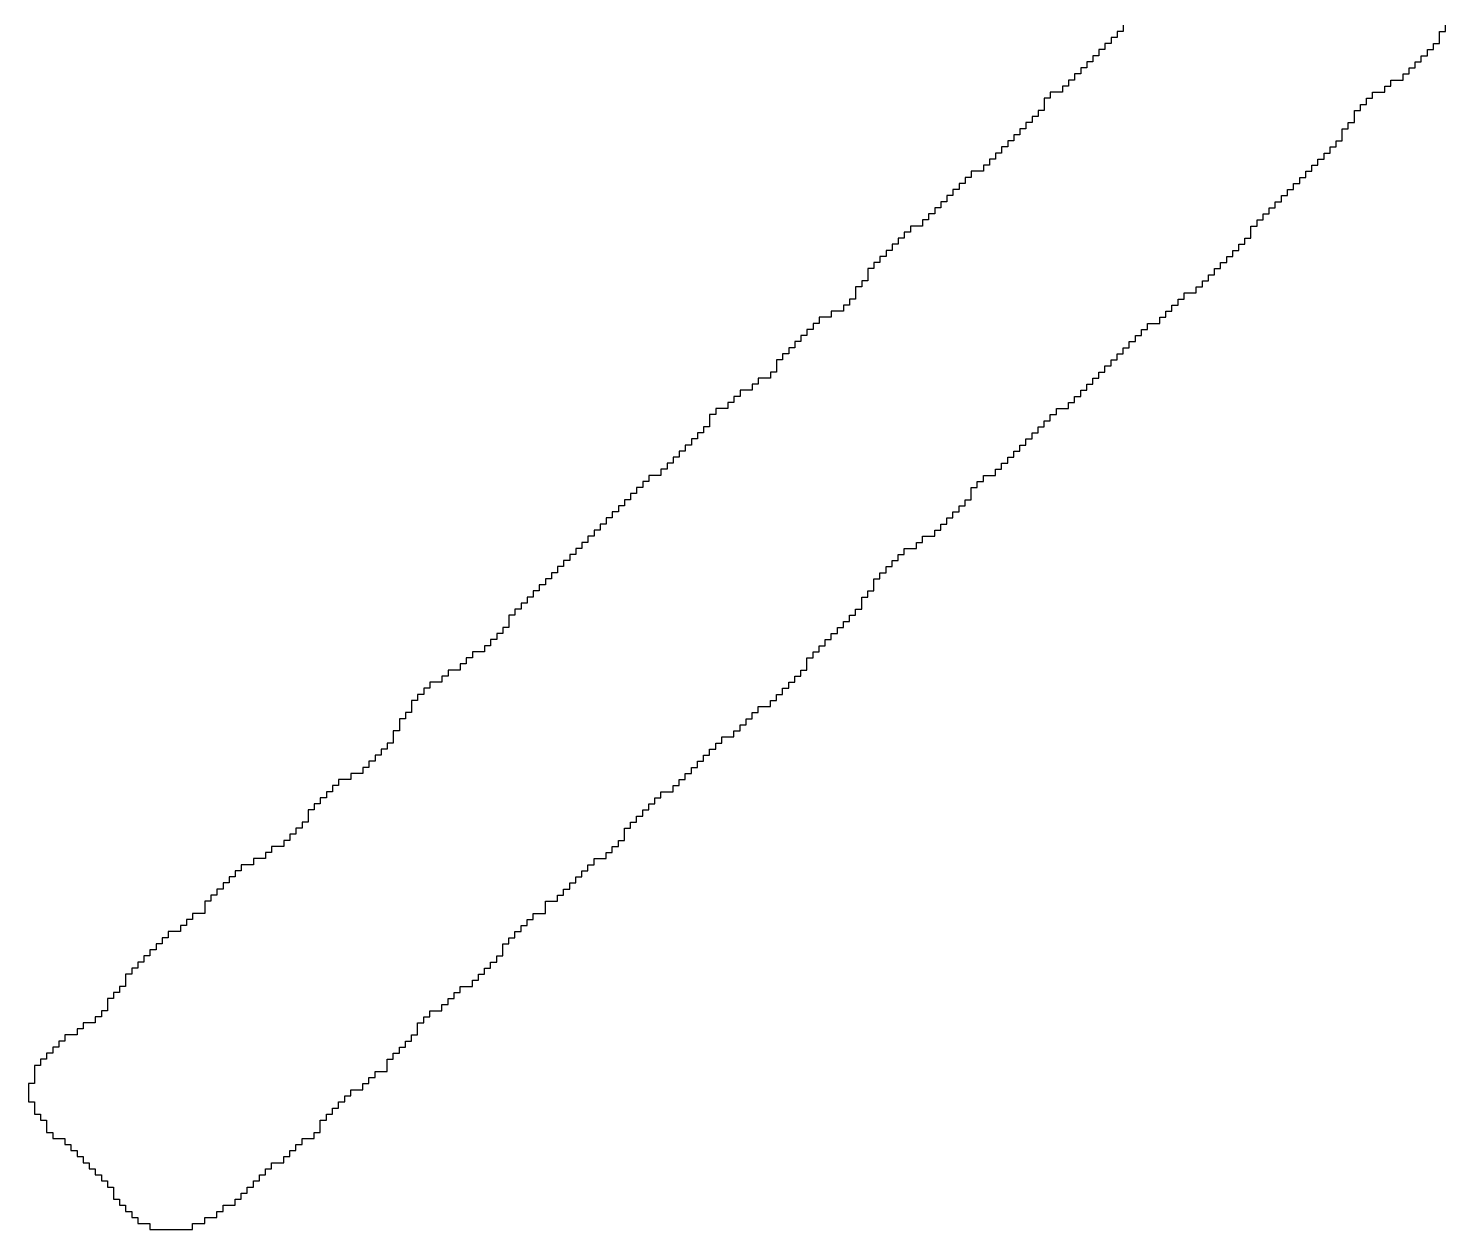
# Model space of a CAD drawing. Header units: millimetres. Extents: x 9.6 to 105, y 7.6 to 66.9.
# Drawn here: x 86.9521 to 87.2706, y 21.3692 to 21.6391 of the extents above; entities that cross this region are included whole.
import ezdxf

# ---------------------------------------------------------------- set-up
doc = ezdxf.new("R2010")
doc.units = ezdxf.units.MM
doc.layers.add('BottomOverlay', color=54, linetype='Continuous')

msp = doc.modelspace()

# ---------------------------------------------------------------- linework, layer by layer
at = {"layer": 'BottomOverlay'}
for p, q in [((87.19679, 21.6371), (87.19542, 21.6371)), ((87.19542, 21.6371), (87.19542, 21.63573)), ((87.19815, 21.63846), (87.19679, 21.63846)), ((87.19679, 21.63846), (87.19679, 21.6371)), ((87.19815, 21.63983), (87.19815, 21.63846)), ((87.26924, 21.6371), (87.26924, 21.63846)), ((87.26924, 21.63846), (87.27061, 21.63846)), ((87.26924, 21.63573), (87.26924, 21.6371)), ((87.27061, 21.63846), (87.27061, 21.63983)), ((87.19405, 21.63436), (87.19269, 21.63436)), ((87.19269, 21.63436), (87.19269, 21.63299)), ((87.19542, 21.63573), (87.19405, 21.63573)), ((87.19405, 21.63573), (87.19405, 21.63436)), ((87.26651, 21.63299), (87.26651, 21.63436)), ((87.26651, 21.63436), (87.26787, 21.63436)), ((87.26787, 21.63436), (87.26787, 21.63573)), ((87.26787, 21.63573), (87.26924, 21.63573)), ((87.19132, 21.63163), (87.18995, 21.63163)), ((87.18995, 21.63163), (87.18995, 21.63026)), ((87.19269, 21.63299), (87.19132, 21.63299)), ((87.19132, 21.63299), (87.19132, 21.63163)), ((87.26377, 21.63026), (87.26377, 21.63163)), ((87.26377, 21.63163), (87.26514, 21.63163)), ((87.26514, 21.63163), (87.26514, 21.63299)), ((87.26514, 21.63299), (87.26651, 21.63299)), ((87.18722, 21.62753), (87.18585, 21.62753)), ((87.18585, 21.62753), (87.18585, 21.62616)), ((87.18859, 21.62889), (87.18722, 21.62889)), ((87.18722, 21.62889), (87.18722, 21.62753)), ((87.18995, 21.63026), (87.18859, 21.63026)), ((87.18859, 21.63026), (87.18859, 21.62889)), ((87.2583, 21.62616), (87.2583, 21.62753)), ((87.2583, 21.62753), (87.26104, 21.62753)), ((87.26104, 21.62753), (87.26104, 21.62889)), ((87.26104, 21.62889), (87.2624, 21.62889)), ((87.2624, 21.62889), (87.2624, 21.63026)), ((87.2624, 21.63026), (87.26377, 21.63026)), ((87.18448, 21.62479), (87.18175, 21.62479)), ((87.18175, 21.62479), (87.18175, 21.62343)), ((87.18585, 21.62616), (87.18448, 21.62616)), ((87.18448, 21.62616), (87.18448, 21.62479)), ((87.2542, 21.62343), (87.2542, 21.62479)), ((87.2542, 21.62479), (87.25694, 21.62479)), ((87.25694, 21.62479), (87.25694, 21.62616)), ((87.25694, 21.62616), (87.2583, 21.62616)), ((87.18175, 21.62343), (87.18038, 21.62343)), ((87.18038, 21.62343), (87.18038, 21.62206)), ((87.18038, 21.62206), (87.18038, 21.62069)), ((87.25147, 21.62069), (87.25147, 21.62206)), ((87.25147, 21.62206), (87.25284, 21.62206)), ((87.25284, 21.62206), (87.25284, 21.62343)), ((87.25284, 21.62343), (87.2542, 21.62343)), ((87.17765, 21.61796), (87.17628, 21.61796)), ((87.17628, 21.61796), (87.17628, 21.61659)), ((87.17902, 21.61932), (87.17765, 21.61932)), ((87.17765, 21.61932), (87.17765, 21.61796)), ((87.18038, 21.62069), (87.17902, 21.62069)), ((87.17902, 21.62069), (87.17902, 21.61932)), ((87.24873, 21.61659), (87.24873, 21.61796)), ((87.24873, 21.61796), (87.2501, 21.61796)), ((87.2501, 21.61932), (87.2501, 21.62069)), ((87.2501, 21.62069), (87.25147, 21.62069)), ((87.2501, 21.61796), (87.2501, 21.61932)), ((87.17492, 21.61522), (87.17355, 21.61522)), ((87.17355, 21.61522), (87.17355, 21.61386)), ((87.17628, 21.61659), (87.17492, 21.61659)), ((87.17492, 21.61659), (87.17492, 21.61522)), ((87.24737, 21.61522), (87.24737, 21.61659)), ((87.24737, 21.61659), (87.24873, 21.61659)), ((87.24737, 21.61386), (87.24737, 21.61522)), ((87.17218, 21.61249), (87.17081, 21.61249)), ((87.17081, 21.61249), (87.17081, 21.61112)), ((87.17355, 21.61386), (87.17218, 21.61386)), ((87.17218, 21.61386), (87.17218, 21.61249)), ((87.24463, 21.61112), (87.24463, 21.61249)), ((87.24463, 21.61249), (87.246, 21.61249)), ((87.246, 21.61249), (87.246, 21.61386)), ((87.246, 21.61386), (87.24737, 21.61386)), ((87.16808, 21.60839), (87.16671, 21.60839)), ((87.16671, 21.60839), (87.16671, 21.60702)), ((87.16945, 21.60976), (87.16808, 21.60976)), ((87.16808, 21.60976), (87.16808, 21.60839)), ((87.17081, 21.61112), (87.16945, 21.61112)), ((87.16945, 21.61112), (87.16945, 21.60976)), ((87.24053, 21.60702), (87.24053, 21.60839)), ((87.24053, 21.60839), (87.2419, 21.60839)), ((87.2419, 21.60839), (87.2419, 21.60976)), ((87.2419, 21.60976), (87.24327, 21.60976)), ((87.24327, 21.60976), (87.24327, 21.61112)), ((87.24327, 21.61112), (87.24463, 21.61112)), ((87.16398, 21.60565), (87.16261, 21.60565)), ((87.16261, 21.60565), (87.16261, 21.60429)), ((87.16671, 21.60702), (87.16398, 21.60702)), ((87.16398, 21.60702), (87.16398, 21.60565)), ((87.2378, 21.60429), (87.2378, 21.60565)), ((87.2378, 21.60565), (87.23917, 21.60565)), ((87.23917, 21.60565), (87.23917, 21.60702)), ((87.23917, 21.60702), (87.24053, 21.60702)), ((87.16125, 21.60292), (87.15988, 21.60292)), ((87.15988, 21.60292), (87.15988, 21.60155)), ((87.16261, 21.60429), (87.16125, 21.60429)), ((87.16125, 21.60429), (87.16125, 21.60292)), ((87.23506, 21.60155), (87.23506, 21.60292)), ((87.23506, 21.60292), (87.23643, 21.60292)), ((87.23643, 21.60292), (87.23643, 21.60429)), ((87.23643, 21.60429), (87.2378, 21.60429)), ((87.15714, 21.59882), (87.15578, 21.59882)), ((87.15578, 21.59882), (87.15578, 21.59745)), ((87.15851, 21.60019), (87.15714, 21.60019)), ((87.15714, 21.60019), (87.15714, 21.59882)), ((87.15988, 21.60155), (87.15851, 21.60155)), ((87.15851, 21.60155), (87.15851, 21.60019)), ((87.23096, 21.59745), (87.23096, 21.59882)), ((87.23096, 21.59882), (87.23233, 21.59882)), ((87.23233, 21.59882), (87.23233, 21.60019)), ((87.23233, 21.60019), (87.2337, 21.60019)), ((87.2337, 21.60019), (87.2337, 21.60155)), ((87.2337, 21.60155), (87.23506, 21.60155)), ((87.15441, 21.59609), (87.15304, 21.59609)), ((87.15304, 21.59609), (87.15304, 21.59472)), ((87.15578, 21.59745), (87.15441, 21.59745)), ((87.15441, 21.59745), (87.15441, 21.59609)), ((87.22823, 21.59472), (87.22823, 21.59609)), ((87.22823, 21.59609), (87.2296, 21.59609)), ((87.2296, 21.59609), (87.2296, 21.59745)), ((87.2296, 21.59745), (87.23096, 21.59745)), ((87.15031, 21.59335), (87.14894, 21.59335)), ((87.14894, 21.59335), (87.14894, 21.59198)), ((87.15304, 21.59472), (87.15031, 21.59472)), ((87.15031, 21.59472), (87.15031, 21.59335)), ((87.22686, 21.59335), (87.22686, 21.59472)), ((87.22686, 21.59472), (87.22823, 21.59472)), ((87.22686, 21.59198), (87.22686, 21.59335)), ((87.14621, 21.58925), (87.14484, 21.58925)), ((87.14484, 21.58925), (87.14484, 21.58788)), ((87.14758, 21.59062), (87.14621, 21.59062)), ((87.14621, 21.59062), (87.14621, 21.58925)), ((87.14894, 21.59198), (87.14758, 21.59198)), ((87.14758, 21.59198), (87.14758, 21.59062)), ((87.22276, 21.58788), (87.22276, 21.58925)), ((87.22276, 21.58925), (87.22413, 21.58925)), ((87.22413, 21.58925), (87.22413, 21.59062)), ((87.22413, 21.59062), (87.22549, 21.59062)), ((87.22549, 21.59062), (87.22549, 21.59198)), ((87.22549, 21.59198), (87.22686, 21.59198)), ((87.14347, 21.58652), (87.14211, 21.58652)), ((87.14211, 21.58652), (87.14211, 21.58515)), ((87.14484, 21.58788), (87.14347, 21.58788)), ((87.14347, 21.58788), (87.14347, 21.58652)), ((87.22003, 21.58515), (87.22003, 21.58652)), ((87.22003, 21.58652), (87.2214, 21.58652)), ((87.2214, 21.58652), (87.2214, 21.58788)), ((87.2214, 21.58788), (87.22276, 21.58788)), ((87.14211, 21.58515), (87.14074, 21.58515)), ((87.14074, 21.58515), (87.14074, 21.58378)), ((87.14074, 21.58378), (87.14074, 21.58242)), ((87.21729, 21.58242), (87.21729, 21.58378)), ((87.21729, 21.58378), (87.21866, 21.58378)), ((87.21866, 21.58378), (87.21866, 21.58515)), ((87.21866, 21.58515), (87.22003, 21.58515)), ((87.13937, 21.58105), (87.13801, 21.58105)), ((87.13801, 21.58105), (87.13801, 21.57968)), ((87.13801, 21.57968), (87.13801, 21.57831)), ((87.14074, 21.58242), (87.13937, 21.58242)), ((87.13937, 21.58242), (87.13937, 21.58105)), ((87.21182, 21.57831), (87.21182, 21.57968)), ((87.21182, 21.57968), (87.21456, 21.57968)), ((87.21456, 21.57968), (87.21456, 21.58105)), ((87.21456, 21.58105), (87.21593, 21.58105)), ((87.21593, 21.58105), (87.21593, 21.58242)), ((87.21593, 21.58242), (87.21729, 21.58242)), ((87.13664, 21.57695), (87.13527, 21.57695)), ((87.13527, 21.57695), (87.13527, 21.57558)), ((87.13801, 21.57831), (87.13664, 21.57831)), ((87.13664, 21.57831), (87.13664, 21.57695)), ((87.20909, 21.57558), (87.20909, 21.57695)), ((87.20909, 21.57695), (87.21046, 21.57695)), ((87.21046, 21.57695), (87.21046, 21.57831)), ((87.21046, 21.57831), (87.21182, 21.57831)), ((87.13254, 21.57421), (87.1298, 21.57421)), ((87.1298, 21.57421), (87.1298, 21.57284)), ((87.13527, 21.57558), (87.13254, 21.57558)), ((87.13254, 21.57558), (87.13254, 21.57421)), ((87.20636, 21.57284), (87.20636, 21.57421)), ((87.20636, 21.57421), (87.20772, 21.57421)), ((87.20772, 21.57421), (87.20772, 21.57558)), ((87.20772, 21.57558), (87.20909, 21.57558)), ((87.12707, 21.57011), (87.1257, 21.57011)), ((87.1257, 21.57011), (87.1257, 21.56875)), ((87.12844, 21.57148), (87.12707, 21.57148)), ((87.12707, 21.57148), (87.12707, 21.57011)), ((87.1298, 21.57284), (87.12844, 21.57284)), ((87.12844, 21.57284), (87.12844, 21.57148)), ((87.20089, 21.56875), (87.20089, 21.57011)), ((87.20089, 21.57011), (87.20226, 21.57011)), ((87.20226, 21.57011), (87.20226, 21.57148)), ((87.20226, 21.57148), (87.20362, 21.57148)), ((87.20362, 21.57148), (87.20362, 21.57284)), ((87.20362, 21.57284), (87.20636, 21.57284)), ((87.12434, 21.56738), (87.12297, 21.56738)), ((87.12297, 21.56738), (87.12297, 21.56601)), ((87.1257, 21.56875), (87.12434, 21.56875)), ((87.12434, 21.56875), (87.12434, 21.56738)), ((87.19815, 21.56601), (87.19815, 21.56738)), ((87.19815, 21.56738), (87.19952, 21.56738)), ((87.19952, 21.56738), (87.19952, 21.56875)), ((87.19952, 21.56875), (87.20089, 21.56875)), ((87.1216, 21.56464), (87.12023, 21.56464)), ((87.12023, 21.56464), (87.12023, 21.56328)), ((87.12297, 21.56601), (87.1216, 21.56601)), ((87.1216, 21.56601), (87.1216, 21.56464)), ((87.19542, 21.56328), (87.19542, 21.56464)), ((87.19542, 21.56464), (87.19679, 21.56464)), ((87.19679, 21.56464), (87.19679, 21.56601)), ((87.19679, 21.56601), (87.19815, 21.56601)), ((87.11887, 21.56054), (87.11614, 21.56054)), ((87.11614, 21.56054), (87.11614, 21.55917)), ((87.12023, 21.56191), (87.11887, 21.56191)), ((87.11887, 21.56191), (87.11887, 21.56054)), ((87.12023, 21.56328), (87.12023, 21.56191)), ((87.19132, 21.55917), (87.19132, 21.56054)), ((87.19132, 21.56054), (87.19269, 21.56054)), ((87.19269, 21.56054), (87.19269, 21.56191)), ((87.19269, 21.56191), (87.19405, 21.56191)), ((87.19405, 21.56191), (87.19405, 21.56328)), ((87.19405, 21.56328), (87.19542, 21.56328)), ((87.11477, 21.55781), (87.11203, 21.55781)), ((87.11203, 21.55781), (87.11203, 21.55644)), ((87.11614, 21.55917), (87.11477, 21.55917)), ((87.11477, 21.55917), (87.11477, 21.55781)), ((87.18859, 21.55644), (87.18859, 21.55781)), ((87.18859, 21.55781), (87.18995, 21.55781)), ((87.18995, 21.55781), (87.18995, 21.55917)), ((87.18995, 21.55917), (87.19132, 21.55917)), ((87.11067, 21.55507), (87.1093, 21.55507)), ((87.1093, 21.55507), (87.1093, 21.55371)), ((87.11203, 21.55644), (87.11067, 21.55644)), ((87.11067, 21.55644), (87.11067, 21.55507)), ((87.18585, 21.55371), (87.18585, 21.55507)), ((87.18585, 21.55507), (87.18722, 21.55507)), ((87.18722, 21.55507), (87.18722, 21.55644)), ((87.18722, 21.55644), (87.18859, 21.55644)), ((87.10656, 21.55234), (87.1052, 21.55234)), ((87.1052, 21.55234), (87.1052, 21.55097)), ((87.1052, 21.55097), (87.1052, 21.54961)), ((87.1093, 21.55371), (87.10656, 21.55371)), ((87.10656, 21.55371), (87.10656, 21.55234)), ((87.18038, 21.54961), (87.18038, 21.55097)), ((87.18038, 21.55097), (87.18175, 21.55097)), ((87.18175, 21.55097), (87.18175, 21.55234)), ((87.18175, 21.55234), (87.18312, 21.55234)), ((87.18312, 21.55234), (87.18312, 21.55371)), ((87.18312, 21.55371), (87.18585, 21.55371)), ((87.10383, 21.54824), (87.10246, 21.54824)), ((87.10246, 21.54824), (87.10246, 21.54687)), ((87.1052, 21.54961), (87.10383, 21.54961)), ((87.10383, 21.54961), (87.10383, 21.54824)), ((87.17765, 21.54687), (87.17765, 21.54824)), ((87.17765, 21.54824), (87.17902, 21.54824)), ((87.17902, 21.54824), (87.17902, 21.54961)), ((87.17902, 21.54961), (87.18038, 21.54961)), ((87.1011, 21.5455), (87.09973, 21.5455)), ((87.09973, 21.5455), (87.09973, 21.54414)), ((87.10246, 21.54687), (87.1011, 21.54687)), ((87.1011, 21.54687), (87.1011, 21.5455)), ((87.17492, 21.54414), (87.17492, 21.5455)), ((87.17492, 21.5455), (87.17628, 21.5455)), ((87.17628, 21.5455), (87.17628, 21.54687)), ((87.17628, 21.54687), (87.17765, 21.54687)), ((87.097, 21.5414), (87.09563, 21.5414)), ((87.09563, 21.5414), (87.09563, 21.54004)), ((87.09836, 21.54277), (87.097, 21.54277)), ((87.097, 21.54277), (87.097, 21.5414)), ((87.09973, 21.54414), (87.09836, 21.54414)), ((87.09836, 21.54414), (87.09836, 21.54277)), ((87.17081, 21.54004), (87.17081, 21.5414)), ((87.17081, 21.5414), (87.17218, 21.5414)), ((87.17218, 21.5414), (87.17218, 21.54277)), ((87.17218, 21.54277), (87.17355, 21.54277)), ((87.17355, 21.54277), (87.17355, 21.54414)), ((87.17355, 21.54414), (87.17492, 21.54414)), ((87.09426, 21.53867), (87.09153, 21.53867)), ((87.09153, 21.53867), (87.09153, 21.5373)), ((87.09563, 21.54004), (87.09426, 21.54004)), ((87.09426, 21.54004), (87.09426, 21.53867)), ((87.16671, 21.5373), (87.16671, 21.53867)), ((87.16671, 21.53867), (87.16945, 21.53867)), ((87.16945, 21.53867), (87.16945, 21.54004)), ((87.16945, 21.54004), (87.17081, 21.54004)), ((87.09016, 21.53594), (87.08879, 21.53594)), ((87.08879, 21.53594), (87.08879, 21.53457)), ((87.09153, 21.5373), (87.09016, 21.5373)), ((87.09016, 21.5373), (87.09016, 21.53594)), ((87.16398, 21.53457), (87.16398, 21.53594)), ((87.16398, 21.53594), (87.16535, 21.53594)), ((87.16535, 21.53594), (87.16535, 21.5373)), ((87.16535, 21.5373), (87.16671, 21.5373)), ((87.08606, 21.53184), (87.08469, 21.53184)), ((87.08469, 21.53184), (87.08469, 21.53047)), ((87.08743, 21.5332), (87.08606, 21.5332)), ((87.08606, 21.5332), (87.08606, 21.53184)), ((87.08879, 21.53457), (87.08743, 21.53457)), ((87.08743, 21.53457), (87.08743, 21.5332)), ((87.16125, 21.53047), (87.16125, 21.53184)), ((87.16125, 21.53184), (87.16261, 21.53184)), ((87.16261, 21.53184), (87.16261, 21.5332)), ((87.16261, 21.5332), (87.16398, 21.5332)), ((87.16398, 21.5332), (87.16398, 21.53457)), ((87.08333, 21.5291), (87.08196, 21.5291)), ((87.08196, 21.5291), (87.08196, 21.52773)), ((87.08469, 21.53047), (87.08333, 21.53047)), ((87.08333, 21.53047), (87.08333, 21.5291)), ((87.15851, 21.52773), (87.15851, 21.5291)), ((87.15851, 21.5291), (87.15988, 21.5291)), ((87.15988, 21.5291), (87.15988, 21.53047)), ((87.15988, 21.53047), (87.16125, 21.53047)), ((87.08059, 21.52637), (87.07922, 21.52637)), ((87.07922, 21.52637), (87.07922, 21.525)), ((87.08196, 21.52773), (87.08059, 21.52773)), ((87.08059, 21.52773), (87.08059, 21.52637)), ((87.15578, 21.525), (87.15578, 21.52637)), ((87.15578, 21.52637), (87.15714, 21.52637)), ((87.15714, 21.52637), (87.15714, 21.52773)), ((87.15714, 21.52773), (87.15851, 21.52773)), ((87.07649, 21.52227), (87.07512, 21.52227)), ((87.07512, 21.52227), (87.07512, 21.5209)), ((87.07786, 21.52363), (87.07649, 21.52363)), ((87.07649, 21.52363), (87.07649, 21.52227)), ((87.07922, 21.525), (87.07786, 21.525)), ((87.07786, 21.525), (87.07786, 21.52363)), ((87.14894, 21.5209), (87.14894, 21.52227)), ((87.14894, 21.52227), (87.15168, 21.52227)), ((87.15168, 21.52227), (87.15168, 21.52363)), ((87.15168, 21.52363), (87.15304, 21.52363)), ((87.15304, 21.52363), (87.15304, 21.525)), ((87.15304, 21.525), (87.15578, 21.525)), ((87.07376, 21.51953), (87.07239, 21.51953)), ((87.07239, 21.51953), (87.07239, 21.51817)), ((87.07512, 21.5209), (87.07376, 21.5209)), ((87.07376, 21.5209), (87.07376, 21.51953)), ((87.14621, 21.51817), (87.14621, 21.51953)), ((87.14621, 21.51953), (87.14758, 21.51953)), ((87.14758, 21.51953), (87.14758, 21.5209)), ((87.14758, 21.5209), (87.14894, 21.5209)), ((87.07102, 21.5168), (87.06966, 21.5168)), ((87.06966, 21.5168), (87.06966, 21.51543)), ((87.07239, 21.51817), (87.07102, 21.51817)), ((87.07102, 21.51817), (87.07102, 21.5168)), ((87.14347, 21.51543), (87.14347, 21.5168)), ((87.14347, 21.5168), (87.14484, 21.5168)), ((87.14484, 21.5168), (87.14484, 21.51817)), ((87.14484, 21.51817), (87.14621, 21.51817)), ((87.06692, 21.5127), (87.06555, 21.5127)), ((87.06555, 21.5127), (87.06555, 21.51133)), ((87.06829, 21.51406), (87.06692, 21.51406)), ((87.06692, 21.51406), (87.06692, 21.5127)), ((87.06966, 21.51543), (87.06829, 21.51543)), ((87.06829, 21.51543), (87.06829, 21.51406)), ((87.14074, 21.51133), (87.14074, 21.5127)), ((87.14074, 21.5127), (87.14211, 21.5127)), ((87.14211, 21.51406), (87.14211, 21.51543)), ((87.14211, 21.51543), (87.14347, 21.51543)), ((87.14211, 21.5127), (87.14211, 21.51406)), ((87.06419, 21.50996), (87.06282, 21.50996)), ((87.06282, 21.50996), (87.06282, 21.5086)), ((87.06555, 21.51133), (87.06419, 21.51133)), ((87.06419, 21.51133), (87.06419, 21.50996)), ((87.13937, 21.50996), (87.13937, 21.51133)), ((87.13937, 21.51133), (87.14074, 21.51133)), ((87.13937, 21.5086), (87.13937, 21.50996)), ((87.06145, 21.50723), (87.06009, 21.50723)), ((87.06009, 21.50723), (87.06009, 21.50586)), ((87.06282, 21.5086), (87.06145, 21.5086)), ((87.06145, 21.5086), (87.06145, 21.50723)), ((87.13664, 21.50586), (87.13664, 21.50723)), ((87.13664, 21.50723), (87.13801, 21.50723)), ((87.13801, 21.50723), (87.13801, 21.5086)), ((87.13801, 21.5086), (87.13937, 21.5086)), ((87.05872, 21.50313), (87.05735, 21.50313)), ((87.05735, 21.50313), (87.05735, 21.50176)), ((87.06009, 21.5045), (87.05872, 21.5045)), ((87.05872, 21.5045), (87.05872, 21.50313)), ((87.06009, 21.50586), (87.06009, 21.5045)), ((87.13254, 21.50176), (87.13254, 21.50313)), ((87.13254, 21.50313), (87.1339, 21.50313)), ((87.1339, 21.50313), (87.1339, 21.5045)), ((87.1339, 21.5045), (87.13527, 21.5045)), ((87.13527, 21.5045), (87.13527, 21.50586)), ((87.13527, 21.50586), (87.13664, 21.50586)), ((87.05599, 21.50039), (87.05462, 21.50039)), ((87.05462, 21.50039), (87.05462, 21.49903)), ((87.05735, 21.50176), (87.05599, 21.50176)), ((87.05599, 21.50176), (87.05599, 21.50039)), ((87.1298, 21.49903), (87.1298, 21.50039)), ((87.1298, 21.50039), (87.13117, 21.50039)), ((87.13117, 21.50039), (87.13117, 21.50176)), ((87.13117, 21.50176), (87.13254, 21.50176)), ((87.05188, 21.49766), (87.05052, 21.49766)), ((87.05052, 21.49766), (87.05052, 21.49629)), ((87.05462, 21.49903), (87.05188, 21.49903)), ((87.05188, 21.49903), (87.05188, 21.49766)), ((87.12707, 21.49629), (87.12707, 21.49766)), ((87.12707, 21.49766), (87.12844, 21.49766)), ((87.12844, 21.49766), (87.12844, 21.49903)), ((87.12844, 21.49903), (87.1298, 21.49903)), ((87.04642, 21.49356), (87.04505, 21.49356)), ((87.04505, 21.49356), (87.04505, 21.49219)), ((87.04915, 21.49493), (87.04642, 21.49493)), ((87.04642, 21.49493), (87.04642, 21.49356)), ((87.05052, 21.49629), (87.04915, 21.49629)), ((87.04915, 21.49629), (87.04915, 21.49493)), ((87.12434, 21.49219), (87.12434, 21.49356)), ((87.12434, 21.49356), (87.1257, 21.49356)), ((87.1257, 21.49356), (87.1257, 21.49493)), ((87.1257, 21.49493), (87.12707, 21.49493)), ((87.12707, 21.49493), (87.12707, 21.49629)), ((87.04232, 21.49083), (87.04095, 21.49083)), ((87.04095, 21.49083), (87.04095, 21.48946)), ((87.04505, 21.49219), (87.04232, 21.49219)), ((87.04232, 21.49219), (87.04232, 21.49083)), ((87.1216, 21.48946), (87.1216, 21.49083)), ((87.1216, 21.49083), (87.12297, 21.49083)), ((87.12297, 21.49083), (87.12297, 21.49219)), ((87.12297, 21.49219), (87.12434, 21.49219)), ((87.03958, 21.48809), (87.03821, 21.48809)), ((87.03821, 21.48809), (87.03821, 21.48672)), ((87.04095, 21.48946), (87.03958, 21.48946)), ((87.03958, 21.48946), (87.03958, 21.48809)), ((87.11887, 21.48672), (87.11887, 21.48809)), ((87.11887, 21.48809), (87.12023, 21.48809)), ((87.12023, 21.48809), (87.12023, 21.48946)), ((87.12023, 21.48946), (87.1216, 21.48946)), ((87.03685, 21.48399), (87.03548, 21.48399)), ((87.03548, 21.48399), (87.03548, 21.48262)), ((87.03821, 21.48536), (87.03685, 21.48536)), ((87.03685, 21.48536), (87.03685, 21.48399)), ((87.03821, 21.48672), (87.03821, 21.48536)), ((87.1134, 21.48262), (87.1134, 21.48399)), ((87.1134, 21.48399), (87.11477, 21.48399)), ((87.11477, 21.48399), (87.11477, 21.48536)), ((87.11477, 21.48536), (87.11614, 21.48536)), ((87.11614, 21.48536), (87.11614, 21.48672)), ((87.11614, 21.48672), (87.11887, 21.48672)), ((87.03548, 21.48125), (87.03411, 21.48125)), ((87.03411, 21.48125), (87.03411, 21.47989)), ((87.03548, 21.48262), (87.03548, 21.48125)), ((87.11067, 21.47989), (87.11067, 21.48125)), ((87.11067, 21.48125), (87.11203, 21.48125)), ((87.11203, 21.48125), (87.11203, 21.48262)), ((87.11203, 21.48262), (87.1134, 21.48262)), ((87.03411, 21.47852), (87.03275, 21.47852)), ((87.03275, 21.47852), (87.03275, 21.47716)), ((87.03411, 21.47989), (87.03411, 21.47852)), ((87.10656, 21.47716), (87.10656, 21.47852)), ((87.10656, 21.47852), (87.10793, 21.47852)), ((87.10793, 21.47852), (87.10793, 21.47989)), ((87.10793, 21.47989), (87.11067, 21.47989)), ((87.03001, 21.47442), (87.02864, 21.47442)), ((87.02864, 21.47442), (87.02864, 21.47305)), ((87.03138, 21.47579), (87.03001, 21.47579)), ((87.03001, 21.47579), (87.03001, 21.47442)), ((87.03275, 21.47716), (87.03138, 21.47716)), ((87.03138, 21.47716), (87.03138, 21.47579)), ((87.10246, 21.47305), (87.10246, 21.47442)), ((87.10246, 21.47442), (87.10383, 21.47442)), ((87.10383, 21.47442), (87.10383, 21.47579)), ((87.10383, 21.47579), (87.1052, 21.47579)), ((87.1052, 21.47579), (87.1052, 21.47716)), ((87.1052, 21.47716), (87.10656, 21.47716)), ((87.02728, 21.47169), (87.02455, 21.47169)), ((87.02455, 21.47169), (87.02455, 21.47032)), ((87.02864, 21.47305), (87.02728, 21.47305)), ((87.02728, 21.47305), (87.02728, 21.47169)), ((87.09973, 21.47032), (87.09973, 21.47169)), ((87.09973, 21.47169), (87.1011, 21.47169)), ((87.1011, 21.47169), (87.1011, 21.47305)), ((87.1011, 21.47305), (87.10246, 21.47305)), ((87.02181, 21.46895), (87.02044, 21.46895)), ((87.02044, 21.46895), (87.02044, 21.46758)), ((87.02455, 21.47032), (87.02181, 21.47032)), ((87.02181, 21.47032), (87.02181, 21.46895)), ((87.097, 21.46758), (87.097, 21.46895)), ((87.097, 21.46895), (87.09836, 21.46895)), ((87.09836, 21.46895), (87.09836, 21.47032)), ((87.09836, 21.47032), (87.09973, 21.47032)), ((87.01771, 21.46485), (87.01634, 21.46485)), ((87.01634, 21.46485), (87.01634, 21.46349)), ((87.01908, 21.46622), (87.01771, 21.46622)), ((87.01771, 21.46622), (87.01771, 21.46485)), ((87.02044, 21.46758), (87.01908, 21.46758)), ((87.01908, 21.46758), (87.01908, 21.46622)), ((87.09153, 21.46349), (87.09153, 21.46485)), ((87.09153, 21.46485), (87.09289, 21.46485)), ((87.09289, 21.46485), (87.09289, 21.46622)), ((87.09289, 21.46622), (87.09426, 21.46622)), ((87.09426, 21.46622), (87.09426, 21.46758)), ((87.09426, 21.46758), (87.097, 21.46758)), ((87.01634, 21.46349), (87.01497, 21.46349)), ((87.01497, 21.46349), (87.01497, 21.46212)), ((87.01497, 21.46212), (87.01497, 21.46075)), ((87.08879, 21.46075), (87.08879, 21.46212)), ((87.08879, 21.46212), (87.09016, 21.46212)), ((87.09016, 21.46212), (87.09016, 21.46349)), ((87.09016, 21.46349), (87.09153, 21.46349)), ((87.01361, 21.45938), (87.01224, 21.45938)), ((87.01224, 21.45938), (87.01224, 21.45802)), ((87.01497, 21.46075), (87.01361, 21.46075)), ((87.01361, 21.46075), (87.01361, 21.45938)), ((87.08606, 21.45802), (87.08606, 21.45938)), ((87.08606, 21.45938), (87.08743, 21.45938)), ((87.08743, 21.45938), (87.08743, 21.46075)), ((87.08743, 21.46075), (87.08879, 21.46075)), ((87.00951, 21.45528), (87.00677, 21.45528)), ((87.00677, 21.45528), (87.00677, 21.45391)), ((87.01087, 21.45665), (87.00951, 21.45665)), ((87.00951, 21.45665), (87.00951, 21.45528)), ((87.01224, 21.45802), (87.01087, 21.45802)), ((87.01087, 21.45802), (87.01087, 21.45665)), ((87.08333, 21.45391), (87.08333, 21.45528)), ((87.08333, 21.45528), (87.08469, 21.45528)), ((87.08469, 21.45528), (87.08469, 21.45665)), ((87.08469, 21.45665), (87.08606, 21.45665)), ((87.08606, 21.45665), (87.08606, 21.45802)), ((87.00541, 21.45255), (87.00267, 21.45255)), ((87.00267, 21.45255), (87.00267, 21.45118)), ((87.00677, 21.45391), (87.00541, 21.45391)), ((87.00541, 21.45391), (87.00541, 21.45255)), ((87.07922, 21.45118), (87.07922, 21.45255)), ((87.07922, 21.45255), (87.08196, 21.45255)), ((87.08196, 21.45255), (87.08196, 21.45391)), ((87.08196, 21.45391), (87.08333, 21.45391)), ((86.99994, 21.44981), (86.99857, 21.44981)), ((86.99857, 21.44981), (86.99857, 21.44845)), ((87.00267, 21.45118), (86.99994, 21.45118)), ((86.99994, 21.45118), (86.99994, 21.44981)), ((87.07649, 21.44845), (87.07649, 21.44981)), ((87.07649, 21.44981), (87.07786, 21.44981)), ((87.07786, 21.44981), (87.07786, 21.45118)), ((87.07786, 21.45118), (87.07922, 21.45118)), ((86.99584, 21.44571), (86.99447, 21.44571)), ((86.99447, 21.44571), (86.99447, 21.44435)), ((86.9972, 21.44708), (86.99584, 21.44708)), ((86.99584, 21.44708), (86.99584, 21.44571)), ((86.99857, 21.44845), (86.9972, 21.44845)), ((86.9972, 21.44845), (86.9972, 21.44708)), ((87.07239, 21.44435), (87.07239, 21.44571)), ((87.07239, 21.44571), (87.07376, 21.44571)), ((87.07376, 21.44571), (87.07376, 21.44708)), ((87.07376, 21.44708), (87.07512, 21.44708)), ((87.07512, 21.44708), (87.07512, 21.44845)), ((87.07512, 21.44845), (87.07649, 21.44845)), ((86.9931, 21.44298), (86.99174, 21.44298)), ((86.99174, 21.44298), (86.99174, 21.44161)), ((86.99447, 21.44435), (86.9931, 21.44435)), ((86.9931, 21.44435), (86.9931, 21.44298)), ((87.06829, 21.44161), (87.06829, 21.44298)), ((87.06829, 21.44298), (87.07102, 21.44298)), ((87.07102, 21.44298), (87.07102, 21.44435)), ((87.07102, 21.44435), (87.07239, 21.44435)), ((86.99174, 21.44025), (86.989, 21.44025)), ((86.989, 21.44025), (86.989, 21.43888)), ((86.99174, 21.44161), (86.99174, 21.44025)), ((87.06555, 21.43888), (87.06555, 21.44025)), ((87.06555, 21.44025), (87.06829, 21.44025)), ((87.06829, 21.44025), (87.06829, 21.44161)), ((86.98627, 21.43614), (86.98353, 21.43614)), ((86.98353, 21.43614), (86.98353, 21.43478)), ((86.98763, 21.43751), (86.98627, 21.43751)), ((86.98627, 21.43751), (86.98627, 21.43614)), ((86.989, 21.43888), (86.98763, 21.43888)), ((86.98763, 21.43888), (86.98763, 21.43751)), ((87.06145, 21.43478), (87.06145, 21.43614)), ((87.06145, 21.43614), (87.06282, 21.43614)), ((87.06282, 21.43614), (87.06282, 21.43751)), ((87.06282, 21.43751), (87.06419, 21.43751)), ((87.06419, 21.43751), (87.06419, 21.43888)), ((87.06419, 21.43888), (87.06555, 21.43888)), ((86.98217, 21.43341), (86.9808, 21.43341)), ((86.9808, 21.43341), (86.9808, 21.43204)), ((86.98353, 21.43478), (86.98217, 21.43478)), ((86.98217, 21.43478), (86.98217, 21.43341)), ((87.05872, 21.43204), (87.05872, 21.43341)), ((87.05872, 21.43341), (87.06009, 21.43341)), ((87.06009, 21.43341), (87.06009, 21.43478)), ((87.06009, 21.43478), (87.06145, 21.43478)), ((86.97943, 21.43068), (86.97807, 21.43068)), ((86.97807, 21.43068), (86.97807, 21.42931)), ((86.9808, 21.43204), (86.97943, 21.43204)), ((86.97943, 21.43204), (86.97943, 21.43068)), ((87.05735, 21.42931), (87.05735, 21.43068)), ((87.05735, 21.43068), (87.05872, 21.43068)), ((87.05872, 21.43068), (87.05872, 21.43204)), ((86.97533, 21.42658), (86.97396, 21.42658)), ((86.97396, 21.42658), (86.97396, 21.42521)), ((86.9767, 21.42794), (86.97533, 21.42794)), ((86.97533, 21.42794), (86.97533, 21.42658)), ((86.97807, 21.42931), (86.9767, 21.42931)), ((86.9767, 21.42931), (86.9767, 21.42794)), ((87.05325, 21.42521), (87.05325, 21.42658)), ((87.05325, 21.42658), (87.05462, 21.42658)), ((87.05462, 21.42658), (87.05462, 21.42794)), ((87.05462, 21.42794), (87.05599, 21.42794)), ((87.05599, 21.42794), (87.05599, 21.42931)), ((87.05599, 21.42931), (87.05735, 21.42931)), ((86.97396, 21.42384), (86.9726, 21.42384)), ((86.9726, 21.42384), (86.9726, 21.42247)), ((86.97396, 21.42521), (86.97396, 21.42384)), ((87.04915, 21.42247), (87.04915, 21.42384)), ((87.04915, 21.42384), (87.05188, 21.42384)), ((87.05188, 21.42384), (87.05188, 21.42521)), ((87.05188, 21.42521), (87.05325, 21.42521)), ((86.97123, 21.42111), (86.96986, 21.42111)), ((86.96986, 21.42111), (86.96986, 21.41974)), ((86.9726, 21.42247), (86.97123, 21.42247)), ((86.97123, 21.42247), (86.97123, 21.42111)), ((87.04642, 21.41974), (87.04642, 21.42111)), ((87.04642, 21.42111), (87.04778, 21.42111)), ((87.04778, 21.42111), (87.04778, 21.42247)), ((87.04778, 21.42247), (87.04915, 21.42247)), ((86.96986, 21.41837), (86.9685, 21.41837)), ((86.9685, 21.41837), (86.9685, 21.41701)), ((86.96986, 21.41974), (86.96986, 21.41837)), ((87.04232, 21.41701), (87.04232, 21.41837)), ((87.04232, 21.41837), (87.04505, 21.41837)), ((87.04505, 21.41837), (87.04505, 21.41974)), ((87.04505, 21.41974), (87.04642, 21.41974)), ((86.9644, 21.41427), (86.96303, 21.41427)), ((86.96303, 21.41427), (86.96303, 21.41291)), ((86.96713, 21.41564), (86.9644, 21.41564)), ((86.9644, 21.41564), (86.9644, 21.41427)), ((86.9685, 21.41701), (86.96713, 21.41701)), ((86.96713, 21.41701), (86.96713, 21.41564)), ((87.03958, 21.41427), (87.03958, 21.41564)), ((87.03958, 21.41564), (87.04095, 21.41564)), ((87.03958, 21.41291), (87.03958, 21.41427)), ((87.04095, 21.41564), (87.04095, 21.41701)), ((87.04095, 21.41701), (87.04232, 21.41701)), ((86.96029, 21.41154), (86.95893, 21.41154)), ((86.95893, 21.41154), (86.95893, 21.41017)), ((86.96303, 21.41291), (86.96029, 21.41291)), ((86.96029, 21.41291), (86.96029, 21.41154)), ((87.03685, 21.41017), (87.03685, 21.41154)), ((87.03685, 21.41154), (87.03821, 21.41154)), ((87.03821, 21.41154), (87.03821, 21.41291)), ((87.03821, 21.41291), (87.03958, 21.41291)), ((86.95756, 21.4088), (86.95619, 21.4088)), ((86.95619, 21.4088), (86.95619, 21.40744)), ((86.95893, 21.41017), (86.95756, 21.41017)), ((86.95756, 21.41017), (86.95756, 21.4088)), ((87.03411, 21.40744), (87.03411, 21.4088)), ((87.03411, 21.4088), (87.03548, 21.4088)), ((87.03548, 21.4088), (87.03548, 21.41017)), ((87.03548, 21.41017), (87.03685, 21.41017)), ((86.95483, 21.40607), (86.95346, 21.40607)), ((86.95346, 21.40607), (86.95346, 21.4047)), ((86.95346, 21.4047), (86.95346, 21.40334)), ((86.95619, 21.40744), (86.95483, 21.40744)), ((86.95483, 21.40744), (86.95483, 21.40607)), ((87.03001, 21.40334), (87.03001, 21.4047)), ((87.03001, 21.4047), (87.03275, 21.4047)), ((87.03275, 21.40607), (87.03275, 21.40744)), ((87.03275, 21.40744), (87.03411, 21.40744)), ((87.03275, 21.4047), (87.03275, 21.40607)), ((86.95346, 21.40197), (86.95209, 21.40197)), ((86.95209, 21.40197), (86.95209, 21.4006)), ((86.95346, 21.40334), (86.95346, 21.40197)), ((87.02728, 21.4006), (87.02728, 21.40197)), ((87.02728, 21.40197), (87.02864, 21.40197)), ((87.02864, 21.40197), (87.02864, 21.40334)), ((87.02864, 21.40334), (87.03001, 21.40334)), ((86.95209, 21.4006), (86.95209, 21.39924)), ((86.95209, 21.39924), (86.95209, 21.39787)), ((87.02318, 21.39787), (87.02318, 21.39924)), ((87.02318, 21.39924), (87.02455, 21.39924)), ((87.02455, 21.39924), (87.02455, 21.4006)), ((87.02455, 21.4006), (87.02728, 21.4006)), ((86.95209, 21.39787), (86.95346, 21.39787)), ((86.95346, 21.39787), (86.95346, 21.3965)), ((86.95346, 21.3965), (86.95346, 21.39513)), ((86.95346, 21.39513), (86.95483, 21.39513)), ((86.95483, 21.39513), (86.95483, 21.39377)), ((87.01908, 21.39377), (87.01908, 21.39513)), ((87.01908, 21.39513), (87.02044, 21.39513)), ((87.02044, 21.39513), (87.02044, 21.3965)), ((87.02044, 21.3965), (87.02181, 21.3965)), ((87.02181, 21.3965), (87.02181, 21.39787)), ((87.02181, 21.39787), (87.02318, 21.39787)), ((86.95483, 21.39377), (86.95619, 21.39377)), ((86.95619, 21.39377), (86.95619, 21.3924)), ((86.95619, 21.3924), (86.95619, 21.39103)), ((87.01771, 21.3924), (87.01771, 21.39377)), ((87.01771, 21.39377), (87.01908, 21.39377)), ((87.01771, 21.39103), (87.01771, 21.3924)), ((86.95619, 21.39103), (86.95756, 21.39103)), ((86.95756, 21.39103), (86.95756, 21.38967)), ((86.95756, 21.38967), (86.96029, 21.38967)), ((86.96029, 21.38967), (86.96029, 21.3883)), ((87.01361, 21.3883), (87.01361, 21.38967)), ((87.01361, 21.38967), (87.01634, 21.38967)), ((87.01634, 21.38967), (87.01634, 21.39103)), ((87.01634, 21.39103), (87.01771, 21.39103)), ((86.96029, 21.3883), (86.96166, 21.3883)), ((86.96166, 21.3883), (86.96166, 21.38693)), ((86.96166, 21.38693), (86.96303, 21.38693)), ((86.96303, 21.38693), (86.96303, 21.38557)), ((86.96303, 21.38557), (86.9644, 21.38557)), ((86.9644, 21.38557), (86.9644, 21.3842)), ((87.00951, 21.3842), (87.00951, 21.38557)), ((87.00951, 21.38557), (87.01087, 21.38557)), ((87.01087, 21.38557), (87.01087, 21.38693)), ((87.01087, 21.38693), (87.01224, 21.38693)), ((87.01224, 21.38693), (87.01224, 21.3883)), ((87.01224, 21.3883), (87.01361, 21.3883)), ((86.9644, 21.3842), (86.96576, 21.3842)), ((86.96576, 21.3842), (86.96576, 21.38283)), ((86.96576, 21.38283), (86.96713, 21.38283)), ((86.96713, 21.38283), (86.96713, 21.38146)), ((87.00541, 21.38146), (87.00541, 21.38283)), ((87.00541, 21.38283), (87.00677, 21.38283)), ((87.00677, 21.38283), (87.00677, 21.3842)), ((87.00677, 21.3842), (87.00951, 21.3842)), ((86.96713, 21.38146), (86.9685, 21.38146)), ((86.9685, 21.38146), (86.9685, 21.3801)), ((86.9685, 21.3801), (86.96986, 21.3801)), ((86.96986, 21.3801), (86.96986, 21.37873)), ((87.00267, 21.37873), (87.00267, 21.3801)), ((87.00267, 21.3801), (87.00404, 21.3801)), ((87.00404, 21.3801), (87.00404, 21.38146)), ((87.00404, 21.38146), (87.00541, 21.38146)), ((86.96986, 21.37873), (86.97123, 21.37873)), ((86.97123, 21.37873), (86.97123, 21.37736)), ((86.97123, 21.37736), (86.97123, 21.37599)), ((86.97123, 21.37599), (86.9726, 21.37599)), ((86.9726, 21.37599), (86.9726, 21.37463)), ((86.99857, 21.37463), (86.99857, 21.37599)), ((86.99857, 21.37599), (86.99994, 21.37599)), ((86.99994, 21.37599), (86.99994, 21.37736)), ((86.99994, 21.37736), (87.0013, 21.37736)), ((87.0013, 21.37736), (87.0013, 21.37873)), ((87.0013, 21.37873), (87.00267, 21.37873)), ((86.9726, 21.37463), (86.97396, 21.37463)), ((86.97396, 21.37463), (86.97396, 21.37326)), ((86.97396, 21.37326), (86.97533, 21.37326)), ((86.97533, 21.37326), (86.97533, 21.3719)), ((86.99447, 21.3719), (86.99447, 21.37326)), ((86.99447, 21.37326), (86.99584, 21.37326)), ((86.99584, 21.37326), (86.99584, 21.37463)), ((86.99584, 21.37463), (86.99857, 21.37463)), ((86.97533, 21.3719), (86.9767, 21.3719)), ((86.9767, 21.3719), (86.9767, 21.37053)), ((86.9767, 21.37053), (86.97943, 21.37053)), ((86.97943, 21.37053), (86.97943, 21.36916)), ((86.989, 21.36916), (86.989, 21.37053)), ((86.989, 21.37053), (86.99174, 21.37053)), ((86.99174, 21.37053), (86.99174, 21.3719)), ((86.99174, 21.3719), (86.99447, 21.3719)), ((86.97943, 21.36916), (86.989, 21.36916))]:
    msp.add_line(p, q, dxfattribs=at)

doc.saveas('drawing.dxf')
